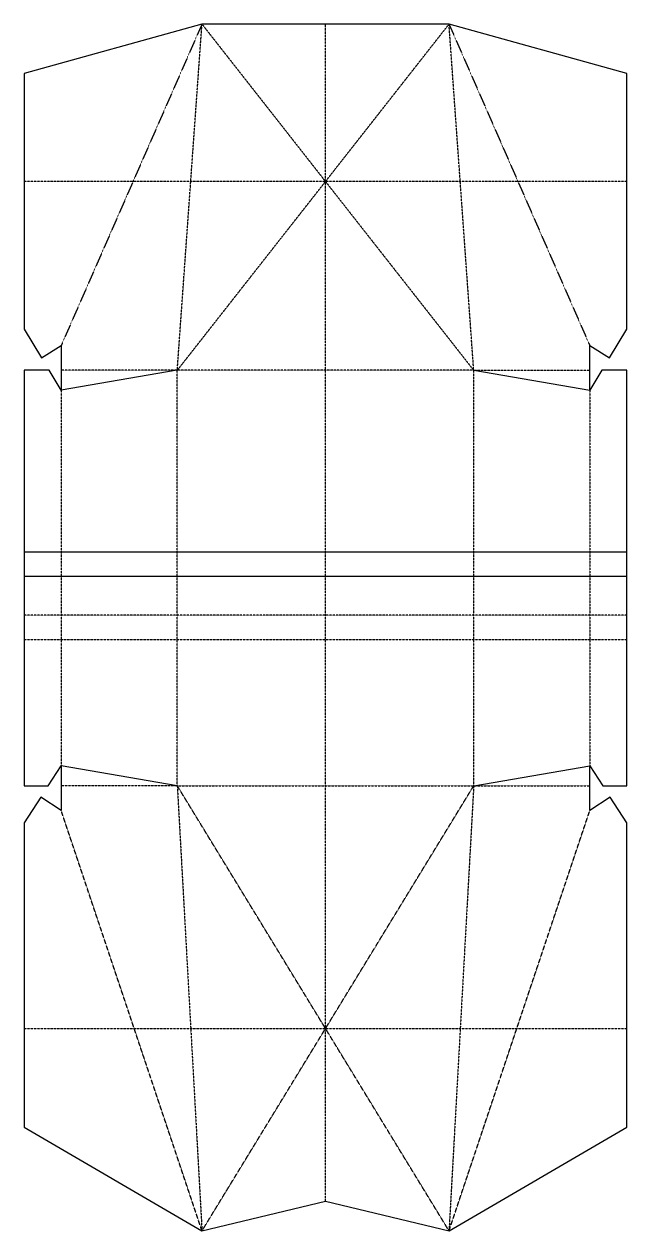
# Model space of a CAD drawing. Header units: millimetres. Extents: x -610 to 610, y -1220 to 1220.
import ezdxf

# ---------------------------------------------------------------- set-up
doc = ezdxf.new("R2010")
doc.units = ezdxf.units.MM
doc.linetypes.add('DASHED', pattern=[0.75, 0.5, -0.25])
doc.layers.get('0').update_dxf_attribs({"linetype": 'CONTINUOUS'})

msp = doc.modelspace()

# ---------------------------------------------------------------- linework, layer by layer
for p, q in [((-250, 1220), (-610, 1120)), ((250, 1220), (-250, 1220)), ((610, 1120), (250, 1220)), ((-610, 1120), (-610, 602.9)), ((610, 602.9), (610, 1120)), ((-610, 602.9), (-575, 545.6)), ((575, 545.6), (610, 602.9)), ((-575, 545.6), (-535, 570)), ((-535, 570), (-535, 480)), ((535, 480), (535, 570)), ((535, 570), (575, 545.6)), ((-559.4, 520), (-610, 520)), ((-610, 520), (-610, -320)), ((-535, 480), (-559.4, 520)), ((-300, 520), (-535, 480)), ((300, 520), (535, 480)), ((559.4, 520), (535, 480)), ((610, 520), (559.4, 520)), ((610, -320), (610, 520)), ((-610, 153), (610, 153)), ((610, 103), (-610, 103)), ((-561.1, -320), (-535, -280)), ((-535, -280), (-535, -370)), ((-300, -320), (-535, -280)), ((300, -320), (535, -280)), ((535, -370), (535, -280)), ((535, -280), (561.1, -320)), ((-610, -320), (-561.1, -320)), ((561.1, -320), (610, -320)), ((-576.2, -343.2), (-610, -395.1)), ((-535, -370), (-576.2, -343.2)), ((576.2, -343.2), (535, -370)), ((610, -395.1), (576.2, -343.2)), ((-610, -395.1), (-610, -1010)), ((610, -1010), (610, -395.1)), ((-610, -1010), (-250, -1220)), ((250, -1220), (610, -1010)), ((-250, -1220), (0, -1160)), ((0, -1160), (250, -1220))]:
    msp.add_line(p, q)
at = {"linetype": 'DASHED'}
for p, q in [((-250, 1220), (-535, 570)), ((-300, 520), (250, 1220)), ((-300, 520), (-250, 1220)), ((-250, 1220), (300, 520)), ((0, -1160), (0, 1220)), ((300, 520), (250, 1220)), ((250, 1220), (535, 570)), ((610, 901.8), (-610, 901.8)), ((-300, 520), (-535, 520)), ((-300, -320), (-300, 520)), ((300, 520), (-300, 520)), ((300, -320), (300, 520)), ((300, 520), (535, 520)), ((-535, 480), (-535, -280)), ((535, 480), (535, -280)), ((610, 25), (-610, 25)), ((610, -25), (-610, -25)), ((-300, -320), (-535, -320)), ((250, -1220), (-300, -320)), ((-300, -320), (-250, -1220)), ((-300, -320), (300, -320)), ((-250, -1220), (300, -320)), ((300, -320), (250, -1220)), ((300, -320), (535, -320)), ((-250, -1220), (-535, -370)), ((250, -1220), (535, -370)), ((-610, -810.9), (610, -810.9))]:
    msp.add_line(p, q, dxfattribs=at)
for p in [(0, 901.8), (0, -810.9)]:
    msp.add_point(p)

doc.saveas('drawing.dxf')
